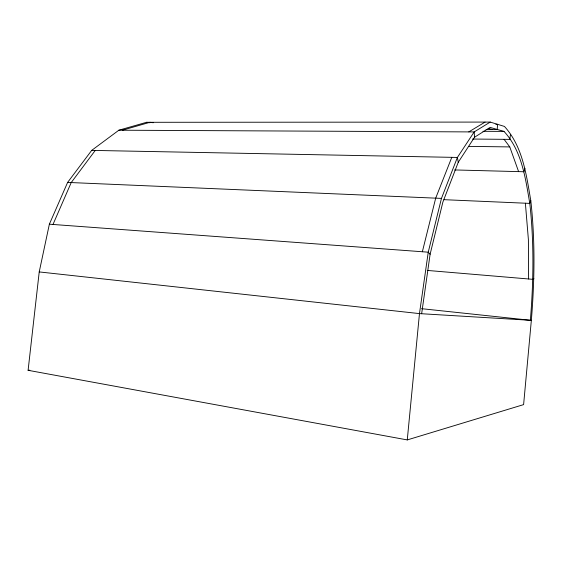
<?xml version="1.0" encoding="UTF-8"?>
<svg xmlns="http://www.w3.org/2000/svg" width="562" height="562" viewBox="0 0 562 562"><rect width="100%" height="100%" fill="white"/><g stroke="black" fill="none" stroke-linecap="round" stroke-linejoin="round"><path stroke-width="0.84" d="M531.343 320.34C534.645 280.536 535.207 240.48 530.809 200.732C526.362 174.838 522.822 146.696 504.451 126.436L490.24 122.08L146.563 122.298L118.87 130.201L91.69 150.384L67.616 182.418L49.365 224.196L39.221 271.924L28.1 370.302L407.267 439.92L523.608 404.619L531.343 320.34L419.47 313.603L39.221 271.924M407.267 439.92L419.47 313.603L428.244 252.183L441.458 198.4L457.391 157.444L474.173 131.93L490.24 122.08M510.429 134.754L509.825 139.376L472.53 139.046M421.641 313.729L430.106 254.284L442.87 202.123L458.262 162.256L474.532 137.254L490.134 127.412L503.988 131.389C522.014 150.904 525.421 178.294 529.797 203.402C534.132 242.236 533.584 281.386 530.366 320.277L421.528 308.671M422.357 251.748L435.691 198.154L451.792 157.332M524.943 168.228L524.037 171.761L454.567 169.935M530.809 200.732L529.797 203.402L443.973 199.679M52.99 224.463L71.212 182.573L95.238 150.454M533.9 278.478L532.86 279.335L427.246 270.427M468.785 131.901L485.076 122.087M122.354 130.215L149.963 122.291L153.278 122.748M28.1 370.302L29.856 370.21M495.846 124.314L497.532 124.314L497.237 129.45L486.053 129.415M482.92 131.297L503.988 131.389M118.87 130.201L474.173 131.93L474.532 137.254M468.575 146.38L509.769 146.914L518.614 171.621M91.69 150.384L457.391 157.444L458.262 162.256M67.616 182.418L441.458 198.4M49.365 224.196L428.244 252.183L430.106 254.284M146.563 122.298L149.885 122.748M488.188 128.305L492.2 129.436M504.079 139.327L509.769 146.914M525.379 203.212L528.392 239.581L528.61 278.977"/></g></svg>
